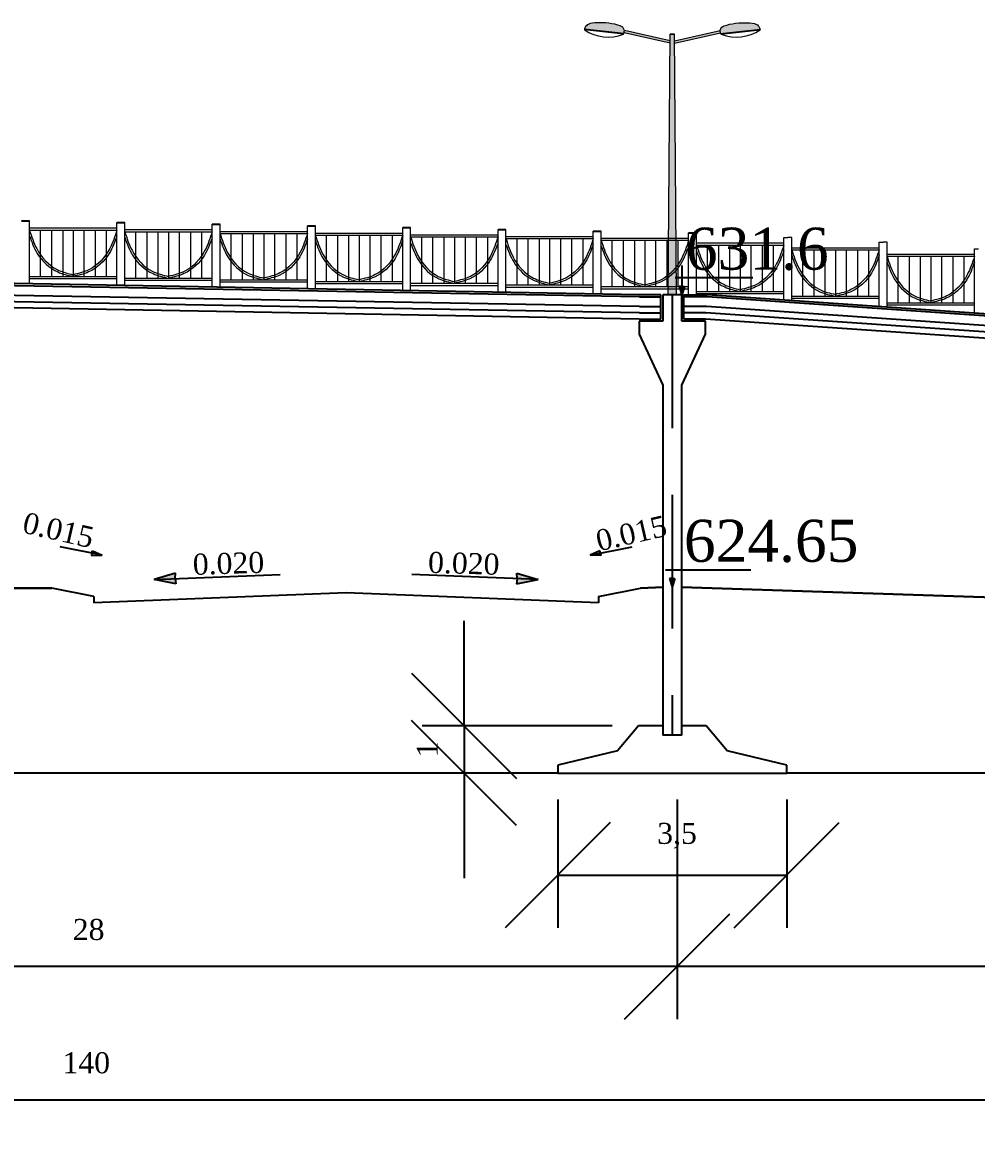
# Model space of a CAD drawing. Header units: millimetres. Extents: x -2123 to 34701, y -1286 to 835.
# Drawn here: x 228.68 to 251.38, y -378.75 to -351.87 of the extents above; entities that cross this region are included whole.
import ezdxf

# ---------------------------------------------------------------- set-up
doc = ezdxf.new("R2010")
doc.units = ezdxf.units.MM
doc.linetypes.add('невидимая2', pattern=[4.7625, 3.175, -1.5875])
doc.layers.get('0').update_dxf_attribs({"lineweight": 15})
doc.layers.add('дорога', color=126, linetype='Continuous', lineweight=25)
doc.layers.add('размери', color=250, linetype='Continuous')
doc.layers.add('розрізи', color=7, linetype='Continuous')
doc.styles.add('natasha', font='times.ttf', dxfattribs={"height": 2.5})
doc.styles.add('стиль2', font='times.ttf', dxfattribs={"height": 1})
doc.styles.add('стиль3', font='times.ttf', dxfattribs={"height": 0.5})
doc.dimstyles.new('Аннотативный$0', dxfattribs={"dimscale": 0, "dimtxt": 2.5, "dimasz": 2.5, "dimexe": 1.25, "dimexo": 0.625, "dimtad": 1, "dimtxsty": 'natasha', "dimblk": 'OBLIQUE', "dimcen": 2.5, "dimadec": 0, "dimazin": 0, "dimtfac": 1, "dimtmove": 0, "dimatfit": 3, "dimfxl": 1, "dimarcsym": 0})

# ---------------------------------------------------------------- blocks, each defined once
blk = doc.blocks.new('_Oblique')
at = {"color": 0, "linetype": 'ByBlock', "lineweight": -2}
blk.add_line((-0.5, -0.5), (0.5, 0.5), dxfattribs=at)
blk = doc.blocks.new('*D490')
at = {"layer": 'Defpoints', "color": 0, "transparency": 16777216}
for p in [(241.418, -369.725), (246.867, -369.725), (246.867, -372.153)]:
    blk.add_point(p, dxfattribs=at)
at = {"layer": 'розрізи', "color": 0, "lineweight": -2, "transparency": 16777216}
for p, q in [((241.418, -370.35), (241.418, -373.403)), ((246.867, -370.35), (246.867, -373.403)), ((241.418, -372.153), (246.867, -372.153))]:
    blk.add_line(p, q, dxfattribs=at)
at = {"layer": 'розрізи', "color": 0, "lineweight": -2, "transparency": 16777216, "xscale": 2.5, "yscale": 2.5, "zscale": 2.5, "rotation": 180}
blk.add_blockref('_Oblique', (241.418, -372.153), dxfattribs=at)
at = {"layer": 'розрізи', "color": 0, "lineweight": -2, "transparency": 16777216, "xscale": 2.5, "yscale": 2.5, "zscale": 2.5}
blk.add_blockref('_Oblique', (246.867, -372.153), dxfattribs=at)
at = {"layer": 'розрізи', "color": 0, "transparency": 16777216, "insert": (244.255, -371.217), "char_height": 0.5, "attachment_point": 5, "style": 'стиль3'}
blk.add_mtext('3,5', dxfattribs=at)
blk = doc.blocks.new('*D491')
at = {"layer": 'Defpoints', "color": 0, "transparency": 16777216}
for p in [(243.337, -368.6), (239.188, -369.725), (241.418, -369.725)]:
    blk.add_point(p, dxfattribs=at)
at = {"layer": 'розрізи', "color": 0, "lineweight": -2, "transparency": 16777216}
for p, q in [((239.188, -368.6), (239.188, -366.1)), ((242.712, -368.6), (238.188, -368.6)), ((239.188, -368.6), (239.188, -369.725)), ((240.793, -369.725), (238.188, -369.725)), ((239.188, -369.725), (239.188, -372.225))]:
    blk.add_line(p, q, dxfattribs=at)
at = {"layer": 'розрізи', "color": 0, "lineweight": -2, "transparency": 16777216, "xscale": 2.5, "yscale": 2.5, "zscale": 2.5}
for p, rotation in [((239.188, -368.6), 270), ((239.188, -369.725), 90)]:
    blk.add_blockref('_Oblique', p, dxfattribs=dict(at, rotation=rotation))
at = {"layer": 'розрізи', "color": 0, "transparency": 16777216, "insert": (238.313, -369.163), "char_height": 0.5, "attachment_point": 5, "rotation": 90, "style": 'стиль3'}
blk.add_mtext('1', dxfattribs=at)
blk = doc.blocks.new('*D493')
at = {"layer": 'Defpoints', "color": 0, "transparency": 16777216}
for p in [(244.255, -369.725), (272.255, -369.725), (244.255, -374.328)]:
    blk.add_point(p, dxfattribs=at)
at = {"layer": 'розрізи', "color": 0, "lineweight": -2, "transparency": 16777216}
for p, q in [((244.255, -370.35), (244.255, -375.578)), ((272.255, -370.35), (272.255, -375.578)), ((272.255, -374.328), (244.255, -374.328))]:
    blk.add_line(p, q, dxfattribs=at)
at = {"layer": 'розрізи', "color": 0, "lineweight": -2, "transparency": 16777216, "xscale": 2.5, "yscale": 2.5, "zscale": 2.5, "rotation": 180}
blk.add_blockref('_Oblique', (244.255, -374.328), dxfattribs=at)
at = {"layer": 'розрізи', "color": 0, "lineweight": -2, "transparency": 16777216, "xscale": 2.5, "yscale": 2.5, "zscale": 2.5}
blk.add_blockref('_Oblique', (272.255, -374.328), dxfattribs=at)
at = {"layer": 'розрізи', "color": 0, "transparency": 16777216, "insert": (258.03, -373.449), "char_height": 0.5, "attachment_point": 5, "style": 'стиль3'}
blk.add_mtext('28', dxfattribs=at)
blk = doc.blocks.new('*D494')
at = {"layer": 'Defpoints', "color": 0, "transparency": 16777216}
for p in [(216.255, -369.725), (244.255, -369.725), (216.255, -374.328)]:
    blk.add_point(p, dxfattribs=at)
at = {"layer": 'розрізи', "color": 0, "lineweight": -2, "transparency": 16777216}
for p, q in [((216.255, -370.35), (216.255, -375.578)), ((244.255, -370.35), (244.255, -375.578)), ((244.255, -374.328), (216.255, -374.328))]:
    blk.add_line(p, q, dxfattribs=at)
at = {"layer": 'розрізи', "color": 0, "lineweight": -2, "transparency": 16777216, "xscale": 2.5, "yscale": 2.5, "zscale": 2.5, "rotation": 180}
blk.add_blockref('_Oblique', (216.255, -374.328), dxfattribs=at)
at = {"layer": 'розрізи', "color": 0, "lineweight": -2, "transparency": 16777216, "xscale": 2.5, "yscale": 2.5, "zscale": 2.5}
blk.add_blockref('_Oblique', (244.255, -374.328), dxfattribs=at)
at = {"layer": 'розрізи', "color": 0, "transparency": 16777216, "insert": (230.255, -373.449), "char_height": 0.5, "attachment_point": 5, "style": 'стиль3'}
blk.add_mtext('28', dxfattribs=at)
blk = doc.blocks.new('*D500')
at = {"layer": 'Defpoints', "color": 0, "transparency": 16777216}
for p in [(160.255, -374.328), (300.143, -374.328), (300.143, -377.499)]:
    blk.add_point(p, dxfattribs=at)
at = {"layer": 'размери', "color": 0, "lineweight": -2, "transparency": 16777216}
for p, q in [((160.255, -374.953), (160.255, -378.749)), ((300.143, -374.953), (300.143, -378.749)), ((160.255, -377.499), (300.143, -377.499))]:
    blk.add_line(p, q, dxfattribs=at)
at = {"layer": 'размери', "color": 0, "lineweight": -2, "transparency": 16777216, "xscale": 2.5, "yscale": 2.5, "zscale": 2.5, "rotation": 180}
blk.add_blockref('_Oblique', (160.255, -377.499), dxfattribs=at)
at = {"layer": 'размери', "color": 0, "lineweight": -2, "transparency": 16777216, "xscale": 2.5, "yscale": 2.5, "zscale": 2.5}
blk.add_blockref('_Oblique', (300.143, -377.499), dxfattribs=at)
at = {"layer": 'размери', "color": 0, "transparency": 16777216, "insert": (230.199, -376.62), "char_height": 0.5, "attachment_point": 5, "style": 'стиль3'}
blk.add_mtext('140', dxfattribs=at)

msp = doc.modelspace()

# ---------------------------------------------------------------- hatches: boundary and pattern name
at = {"layer": 'дорога', "lineweight": 5}
h = msp.add_hatch(color=0, dxfattribs=at)
h.dxf.hatch_style = 2
h.paths.add_polyline_path([(244.242, -358.146), (244.043, -358.148), (244.042, -358.345), (244.244, -358.345)])
h.paths.add_polyline_path([(244.092, -352.146), (244.192, -352.146), (244.242, -358.146), (244.042, -358.146)])
edge = h.paths.add_edge_path()
edge.add_spline(control_points=[(245.292, -352.126), (245.285, -352.108), (245.282, -352.084), (245.281, -352.055)], knot_values=[411.134828, 411.134828, 411.134828, 411.134828, 430.443611, 430.443611, 430.443611, 430.443611], degree=3, periodic=0)
edge.add_spline(control_points=[(245.281, -352.055), (245.304, -351.984), (245.366, -351.937), (245.691, -351.869), (245.905, -351.872), (246.124, -351.877), (246.207, -351.959), (246.227, -352.015), (246.23, -352.026)], knot_values=[0, 0, 0, 0, 32.530138, 77.21019, 130.242015, 174.657331, 196.410436, 202.267979, 202.267979, 202.267979, 202.267979], degree=3, periodic=0)
edge.add_line((246.23, -352.026), (245.292, -352.126))
edge = h.paths.add_edge_path()
edge.add_spline(control_points=[(245.281, -352.055), (245.282, -352.077), (245.283, -352.095), (245.287, -352.11)], knot_values=[416.32852, 416.32852, 416.32852, 416.32852, 430.443611, 430.443611, 430.443611, 430.443611], degree=3, periodic=0)
edge.add_line((245.287, -352.11), (244.194, -352.362))
edge.add_line((244.194, -352.362), (244.193, -352.302))
edge.add_line((244.193, -352.302), (245.281, -352.055))
edge = h.paths.add_edge_path()
edge.add_spline(control_points=[(242.053, -352.026), (242.056, -352.015), (242.077, -351.959), (242.16, -351.877), (242.379, -351.872), (242.593, -351.869), (242.918, -351.937), (242.98, -351.984), (243.003, -352.055)], knot_values=[0, 0, 0, 0, 5.857543, 27.610648, 72.025964, 125.057789, 169.737841, 202.267979, 202.267979, 202.267979, 202.267979], degree=3, periodic=0)
edge.add_spline(control_points=[(243.003, -352.055), (243.002, -352.084), (242.999, -352.108), (242.992, -352.126)], knot_values=[411.134828, 411.134828, 411.134828, 411.134828, 430.443611, 430.443611, 430.443611, 430.443611], degree=3, periodic=0)
edge.add_line((242.992, -352.126), (242.053, -352.026))
edge = h.paths.add_edge_path()
edge.add_line((244.091, -352.302), (244.09, -352.362))
edge.add_line((244.09, -352.362), (242.997, -352.11))
edge.add_spline(control_points=[(242.997, -352.11), (243, -352.095), (243.002, -352.077), (243.003, -352.055)], knot_values=[416.32852, 416.32852, 416.32852, 416.32852, 430.443611, 430.443611, 430.443611, 430.443611], degree=3, periodic=0)
edge.add_line((243.003, -352.055), (244.091, -352.302))
at = {"layer": 'розрізи'}
h = msp.add_hatch(color=256, dxfattribs=at)
h.dxf.hatch_style = 1
h.paths.add_polyline_path([(244.43, -358.145), (244.368, -358.145), (244.368, -358.345)])
h.paths.add_polyline_path([(244.368, -358.145), (244.305, -358.145), (244.368, -358.345)])
h = msp.add_hatch(color=256, dxfattribs=at)
h.dxf.hatch_style = 1
h.paths.add_polyline_path([(230.334, -364.493), (230.321, -364.55), (230.579, -364.542)])
h.paths.add_polyline_path([(230.344, -364.435), (230.334, -364.493), (230.579, -364.542)])
h.paths.add_polyline_path([(232.316, -365.096), (231.816, -365.116), (232.328, -365.22)])
h.paths.add_polyline_path([(232.319, -364.971), (231.816, -365.116), (232.316, -365.096)])
h.paths.add_polyline_path([(240.447, -364.971), (240.449, -365.096), (240.949, -365.116)])
h.paths.add_polyline_path([(240.949, -365.116), (240.449, -365.096), (240.437, -365.22)])
h.paths.add_polyline_path([(242.421, -364.435), (242.187, -364.542), (242.432, -364.493)])
h.paths.add_polyline_path([(242.432, -364.493), (242.187, -364.542), (242.444, -364.55)])
h = msp.add_hatch(color=256, dxfattribs=at)
h.dxf.hatch_style = 1
h.paths.add_polyline_path([(244.205, -365.095), (244.143, -365.095), (244.143, -365.295)])
h.paths.add_polyline_path([(244.143, -365.095), (244.08, -365.095), (244.143, -365.295)])

# ---------------------------------------------------------------- linework, layer by layer
at = {"layer": 'дорога', "color": 0, "lineweight": 5}
for p, q in [((242.979, -352.145), (242.05, -352.042)), ((242.992, -352.126), (242.053, -352.026)), ((244.09, -352.362), (242.997, -352.11)), ((244.091, -352.302), (243.003, -352.055)), ((244.193, -352.302), (245.281, -352.055)), ((244.194, -352.362), (245.287, -352.11)), ((245.292, -352.126), (246.23, -352.026)), ((245.304, -352.145), (246.234, -352.042)), ((244.042, -358.345), (244.092, -352.146)), ((244.092, -352.146), (244.192, -352.146)), ((244.192, -352.146), (244.092, -352.146)), ((244.244, -358.345), (244.192, -352.146)), ((244.089, -352.531), (244.089, -352.531)), ((244.195, -352.531), (244.195, -352.531)), ((228.849, -358.085), (228.849, -356.585)), ((228.849, -358.085), (228.849, -356.585)), ((230.928, -358.126), (230.928, -356.626)), ((231.116, -358.126), (231.116, -356.626)), ((231.116, -358.126), (231.116, -356.626)), ((233.195, -358.166), (233.195, -356.666)), ((233.383, -358.166), (233.383, -356.666)), ((233.383, -358.166), (233.383, -356.666)), ((228.849, -356.755), (230.928, -356.755)), ((228.849, -356.805), (230.928, -356.805)), ((229.106, -356.805), (229.106, -357.908)), ((229.372, -356.805), (229.372, -357.908)), ((229.638, -356.805), (229.638, -357.908)), ((229.888, -356.805), (229.888, -357.908)), ((230.144, -356.805), (230.144, -357.908)), ((230.41, -356.805), (230.41, -357.908)), ((230.676, -356.805), (230.676, -357.908)), ((231.116, -356.795), (233.195, -356.795)), ((231.116, -356.845), (233.195, -356.845)), ((231.373, -356.845), (231.373, -357.949)), ((231.639, -356.845), (231.639, -357.949)), ((231.905, -356.845), (231.905, -357.949)), ((232.156, -356.845), (232.156, -357.949)), ((232.411, -356.845), (232.411, -357.949)), ((232.677, -356.845), (232.677, -357.949)), ((232.943, -356.845), (232.943, -357.949)), ((233.383, -356.836), (235.462, -356.836)), ((233.383, -356.886), (235.462, -356.886)), ((233.64, -356.886), (233.64, -357.989)), ((233.906, -356.886), (233.906, -357.989)), ((234.172, -356.886), (234.172, -357.989)), ((234.423, -356.886), (234.423, -357.989)), ((234.678, -356.886), (234.678, -357.989)), ((234.944, -356.886), (234.944, -357.989)), ((235.21, -356.886), (235.21, -357.989)), ((235.462, -358.207), (235.462, -356.707)), ((235.65, -358.207), (235.65, -356.707)), ((235.65, -358.207), (235.65, -356.707)), ((235.65, -356.876), (237.729, -356.876)), ((235.65, -356.926), (237.729, -356.926)), ((235.907, -356.926), (235.907, -358.03)), ((236.173, -356.926), (236.173, -358.03)), ((236.439, -356.926), (236.439, -358.03)), ((236.69, -356.926), (236.69, -358.03)), ((236.945, -356.926), (236.945, -358.03)), ((237.211, -356.926), (237.211, -358.03)), ((237.477, -356.926), (237.477, -358.03)), ((237.729, -358.247), (237.729, -356.747)), ((237.917, -358.247), (237.917, -356.747)), ((237.917, -358.247), (237.917, -356.747)), ((237.917, -356.917), (239.996, -356.917)), ((239.996, -358.288), (239.996, -356.788)), ((240.184, -358.288), (240.184, -356.788)), ((240.184, -358.288), (240.184, -356.788)), ((240.184, -356.958), (242.263, -356.958)), ((242.263, -358.328), (242.263, -356.828)), ((242.451, -358.328), (242.451, -356.828)), ((242.451, -358.328), (242.451, -356.828)), ((244.53, -358.345), (244.53, -356.869)), ((244.718, -358.345), (244.718, -356.869)), ((244.718, -358.345), (244.718, -356.869)), ((237.917, -356.967), (239.996, -356.967)), ((238.174, -356.967), (238.174, -358.07)), ((238.44, -356.967), (238.44, -358.07)), ((238.706, -356.967), (238.706, -358.07)), ((238.957, -356.967), (238.957, -358.07)), ((239.213, -356.967), (239.213, -358.07)), ((239.478, -356.967), (239.478, -358.07)), ((239.744, -356.967), (239.744, -358.07)), ((240.184, -357.008), (242.263, -357.008)), ((240.441, -357.008), (240.441, -358.111)), ((240.707, -357.008), (240.707, -358.111)), ((240.973, -357.008), (240.973, -358.111)), ((241.224, -357.008), (241.224, -358.111)), ((241.48, -357.008), (241.48, -358.111)), ((241.745, -357.008), (241.745, -358.111)), ((242.011, -357.008), (242.011, -358.111)), ((242.451, -356.998), (244.53, -356.998)), ((242.451, -357.048), (244.53, -357.048)), ((242.708, -357.048), (242.708, -358.151)), ((242.974, -357.048), (242.974, -358.151)), ((243.24, -357.048), (243.24, -358.151)), ((243.491, -357.048), (243.491, -358.151)), ((243.747, -357.048), (243.747, -358.151)), ((244.012, -357.048), (244.012, -358.151)), ((244.278, -357.048), (244.278, -358.151)), ((244.718, -357.112), (246.797, -357.112)), ((244.718, -357.162), (246.797, -357.162)), ((244.976, -357.162), (244.976, -358.265)), ((245.241, -357.162), (245.241, -358.265)), ((245.507, -357.162), (245.507, -358.265)), ((245.758, -357.162), (245.758, -358.265)), ((246.014, -357.162), (246.014, -358.265)), ((246.279, -357.162), (246.279, -358.265)), ((246.545, -357.162), (246.545, -358.265)), ((246.797, -358.47), (246.797, -356.982)), ((246.797, -356.982), (246.891, -356.982)), ((246.985, -356.982), (246.891, -356.982)), ((246.985, -356.982), (246.891, -356.982)), ((246.985, -358.482), (246.985, -356.982)), ((246.985, -357.225), (249.064, -357.225)), ((249.064, -358.625), (249.064, -357.096)), ((249.064, -357.096), (249.158, -357.096)), ((249.253, -357.096), (249.158, -357.096)), ((249.253, -357.096), (249.158, -357.096)), ((249.253, -358.638), (249.253, -357.096)), ((246.985, -357.275), (249.064, -357.275)), ((247.243, -357.275), (247.243, -358.378)), ((247.508, -357.275), (247.508, -358.378)), ((247.774, -357.275), (247.774, -358.378)), ((248.025, -357.275), (248.025, -358.378)), ((248.281, -357.275), (248.281, -358.378)), ((248.546, -357.275), (248.546, -358.378)), ((248.812, -357.275), (248.812, -358.378)), ((249.253, -357.38), (251.332, -357.38)), ((249.253, -357.43), (251.332, -357.43)), ((249.51, -357.43), (249.51, -358.534)), ((249.775, -357.43), (249.775, -358.534)), ((250.041, -357.43), (250.041, -358.534)), ((250.292, -357.43), (250.292, -358.534)), ((250.548, -357.43), (250.548, -358.534)), ((250.814, -357.43), (250.814, -358.534)), ((251.079, -357.43), (251.079, -358.534)), ((251.332, -358.78), (251.332, -357.251)), ((251.332, -357.251), (251.426, -357.251)), ((228.849, -357.908), (230.928, -357.908)), ((228.849, -357.958), (230.928, -357.958)), ((231.116, -357.949), (233.195, -357.949)), ((231.116, -357.999), (233.195, -357.999)), ((233.383, -357.989), (235.462, -357.989)), ((235.65, -358.03), (237.729, -358.03)), ((233.383, -358.039), (235.462, -358.039)), ((235.65, -358.08), (237.729, -358.08)), ((237.917, -358.07), (239.996, -358.07)), ((237.917, -358.12), (239.996, -358.12)), ((240.184, -358.111), (242.263, -358.111)), ((240.184, -358.161), (242.263, -358.161)), ((242.451, -358.151), (244.53, -358.151)), ((242.451, -358.201), (244.53, -358.201)), ((244.718, -358.265), (246.797, -358.265)), ((244.718, -358.315), (246.797, -358.315)), ((246.985, -358.378), (249.064, -358.378)), ((246.985, -358.428), (249.064, -358.428)), ((249.253, -358.534), (251.332, -358.534)), ((249.253, -358.584), (251.332, -358.584))]:
    msp.add_line(p, q, dxfattribs=at)
for centre, start, end in [((242.612, -351.212), 235.9191, 291.5235), ((245.672, -351.212), 248.4765, 304.0809)]:
    msp.add_arc(centre, 1.002, start, end, dxfattribs=at)
for points, knots in [([(243.003, -352.055), (242.98, -351.984), (242.918, -351.937), (242.593, -351.869), (242.379, -351.872), (242.16, -351.877), (242.073, -351.962), (242.052, -352.028), (242.05, -352.042)], [0, 0, 0, 0, 32.530138, 77.21019, 130.242015, 174.657331, 196.410436, 205.373259, 205.373259, 205.373259, 205.373259]), ([(242.979, -352.145), (242.98, -352.144), (242.997, -352.127), (243.001, -352.096), (243.003, -352.055)], [402.843137, 402.843137, 402.843137, 402.843137, 403.371236, 430.443611, 430.443611, 430.443611, 430.443611]), ([(245.281, -352.055), (245.304, -351.984), (245.366, -351.937), (245.691, -351.869), (245.905, -351.872), (246.124, -351.877), (246.21, -351.962), (246.232, -352.028), (246.234, -352.042)], [0, 0, 0, 0, 32.530138, 77.21019, 130.242015, 174.657331, 196.410436, 205.373259, 205.373259, 205.373259, 205.373259]), ([(245.304, -352.145), (245.304, -352.144), (245.287, -352.127), (245.282, -352.096), (245.281, -352.055)], [402.843137, 402.843137, 402.843137, 402.843137, 403.371236, 430.443611, 430.443611, 430.443611, 430.443611])]:
    msp.add_open_spline(points, degree=3, knots=knots, dxfattribs=at)
for points in [[(228.849, -356.805), (229.021, -357.247), (229.503, -357.744), (229.888, -357.867)], [(228.849, -356.943), (229.034, -357.362), (229.521, -357.802), (229.888, -357.908)], [(230.928, -356.805), (230.756, -357.247), (230.273, -357.744), (229.888, -357.867)], [(230.928, -356.943), (230.743, -357.362), (230.256, -357.802), (229.888, -357.908)], [(231.116, -356.845), (231.288, -357.287), (231.771, -357.785), (232.156, -357.907)], [(233.195, -356.845), (233.023, -357.287), (232.541, -357.785), (232.156, -357.907)], [(233.383, -356.886), (233.555, -357.328), (234.038, -357.826), (234.423, -357.948)], [(235.462, -356.886), (235.29, -357.328), (234.808, -357.826), (234.423, -357.948)], [(235.65, -356.926), (235.822, -357.368), (236.305, -357.866), (236.69, -357.988)], [(237.729, -356.926), (237.557, -357.368), (237.075, -357.866), (236.69, -357.988)], [(231.116, -356.984), (231.301, -357.402), (231.788, -357.842), (232.156, -357.949)], [(233.195, -356.984), (233.01, -357.402), (232.523, -357.842), (232.156, -357.949)], [(233.383, -357.024), (233.568, -357.443), (234.055, -357.883), (234.423, -357.989)], [(235.462, -357.024), (235.278, -357.443), (234.79, -357.883), (234.423, -357.989)], [(235.65, -357.065), (235.835, -357.483), (236.322, -357.923), (236.69, -358.03)], [(237.729, -357.065), (237.545, -357.483), (237.057, -357.923), (236.69, -358.03)], [(237.917, -356.967), (238.089, -357.409), (238.572, -357.907), (238.957, -358.029)], [(237.917, -357.105), (238.102, -357.524), (238.589, -357.964), (238.957, -358.07)], [(239.996, -356.967), (239.824, -357.409), (239.342, -357.907), (238.957, -358.029)], [(239.996, -357.105), (239.812, -357.524), (239.324, -357.964), (238.957, -358.07)], [(240.184, -357.008), (240.356, -357.45), (240.839, -357.947), (241.224, -358.07)], [(240.184, -357.146), (240.369, -357.564), (240.856, -358.005), (241.224, -358.111)], [(242.263, -357.008), (242.091, -357.45), (241.609, -357.947), (241.224, -358.07)], [(242.263, -357.146), (242.079, -357.564), (241.592, -358.005), (241.224, -358.111)], [(242.451, -357.048), (242.624, -357.49), (243.106, -357.988), (243.491, -358.11)], [(242.451, -357.186), (242.636, -357.605), (243.123, -358.045), (243.491, -358.151)], [(244.53, -357.048), (244.358, -357.49), (243.876, -357.988), (243.491, -358.11)], [(244.53, -357.186), (244.346, -357.605), (243.859, -358.045), (243.491, -358.151)], [(244.718, -357.162), (244.891, -357.604), (245.373, -358.101), (245.758, -358.224)], [(246.797, -357.162), (246.625, -357.604), (246.143, -358.101), (245.758, -358.224)], [(244.718, -357.3), (244.903, -357.718), (245.39, -358.159), (245.758, -358.265)], [(246.797, -357.3), (246.613, -357.718), (246.126, -358.159), (245.758, -358.265)], [(246.985, -357.275), (247.158, -357.717), (247.64, -358.215), (248.025, -358.337)], [(246.985, -357.413), (247.17, -357.832), (247.657, -358.272), (248.025, -358.378)], [(249.064, -357.275), (248.892, -357.717), (248.41, -358.215), (248.025, -358.337)], [(249.064, -357.413), (248.88, -357.832), (248.393, -358.272), (248.025, -358.378)], [(249.253, -357.43), (249.425, -357.872), (249.907, -358.37), (250.292, -358.492)], [(251.332, -357.43), (251.159, -357.872), (250.677, -358.37), (250.292, -358.492)], [(249.253, -357.568), (249.437, -357.987), (249.924, -358.427), (250.292, -358.534)], [(251.332, -357.568), (251.147, -357.987), (250.66, -358.427), (250.292, -358.534)]]:
    msp.add_spline(points, degree=3, dxfattribs=at)
at = {"layer": 'размери'}
for p, q in [((228.661, -356.585), (228.849, -356.585)), ((230.928, -356.626), (231.116, -356.626)), ((233.195, -356.666), (233.383, -356.666)), ((235.462, -356.707), (235.65, -356.707)), ((237.729, -356.747), (237.917, -356.747)), ((239.996, -356.788), (240.184, -356.788)), ((242.263, -356.828), (242.451, -356.828)), ((244.53, -356.869), (244.718, -356.869))]:
    msp.add_line(p, q, dxfattribs=at)
at = {"layer": 'розрізи', "linetype": 'невидимая2'}
for p, q in [((244.368, -357.645), (244.368, -358.345)), ((244.143, -358.345), (244.143, -368.825)), ((244.143, -364.595), (244.143, -365.295))]:
    msp.add_line(p, q, dxfattribs=at)
at = {"layer": 'розрізи'}
for p, q in [((243.366, -358.345), (216.941, -357.872)), ((243.366, -358.395), (216.941, -357.922)), ((244.208, -357.935), (246.06, -357.935)), ((243.359, -358.775), (216.934, -358.302)), ((243.361, -358.625), (216.936, -358.152)), ((244.368, -358.145), (244.305, -358.145)), ((244.305, -358.145), (244.368, -358.345)), ((244.368, -358.145), (244.43, -358.145)), ((244.43, -358.145), (244.368, -358.345)), ((243.355, -358.923), (216.93, -358.45)), ((243.868, -358.345), (243.366, -358.345)), ((243.366, -358.395), (243.868, -358.395)), ((244.368, -358.345), (243.918, -358.345)), ((244.418, -358.345), (244.973, -358.345)), ((244.97, -358.395), (244.418, -358.395)), ((271.395, -360.203), (244.97, -358.395)), ((271.398, -360.153), (244.973, -358.345)), ((243.359, -358.775), (243.868, -358.775)), ((243.361, -358.625), (243.868, -358.625)), ((244.954, -358.624), (244.418, -358.624)), ((244.944, -358.774), (244.418, -358.774)), ((271.369, -360.582), (244.944, -358.774)), ((271.379, -360.433), (244.954, -358.624)), ((271.355, -360.731), (244.93, -358.923)), ((230.579, -364.542), (229.579, -364.342)), ((230.334, -364.493), (230.344, -364.435)), ((230.344, -364.435), (230.579, -364.542)), ((242.187, -364.542), (243.187, -364.342)), ((242.421, -364.435), (242.187, -364.542)), ((242.432, -364.493), (242.421, -364.435)), ((230.334, -364.493), (230.321, -364.55)), ((230.321, -364.55), (230.579, -364.542)), ((242.444, -364.55), (242.187, -364.542)), ((242.432, -364.493), (242.444, -364.55)), ((232.319, -364.971), (231.816, -365.116)), ((231.816, -365.116), (234.816, -364.997)), ((232.316, -365.096), (232.319, -364.971)), ((240.949, -365.116), (237.949, -364.997)), ((240.449, -365.096), (240.447, -364.971)), ((240.447, -364.971), (240.949, -365.116)), ((243.983, -364.885), (246.01, -364.885)), ((232.328, -365.22), (231.816, -365.116)), ((232.316, -365.096), (232.328, -365.22)), ((240.449, -365.096), (240.437, -365.22)), ((240.437, -365.22), (240.949, -365.116)), ((244.143, -365.095), (244.08, -365.095)), ((244.08, -365.095), (244.143, -365.295)), ((244.143, -365.095), (244.205, -365.095)), ((244.205, -365.095), (244.143, -365.295)), ((230.383, -365.522), (229.383, -365.322)), ((236.383, -365.436), (230.383, -365.672)), ((230.383, -365.522), (230.383, -365.672)), ((242.383, -365.672), (236.383, -365.436)), ((242.383, -365.522), (243.383, -365.322)), ((242.383, -365.522), (242.383, -365.672)), ((241.418, -369.725), (218.867, -369.725)), ((269.418, -369.725), (246.867, -369.725))]:
    msp.add_line(p, q, dxfattribs=at)
at = {"layer": 'розрізи', "color": 7}
for p, q in [((243.868, -358.923), (243.868, -358.345)), ((243.918, -358.345), (243.918, -358.973)), ((244.368, -358.973), (244.368, -358.345)), ((244.418, -358.923), (244.418, -358.345)), ((243.355, -358.923), (243.868, -358.923)), ((243.918, -358.973), (243.355, -358.973)), ((243.355, -358.973), (243.355, -359.285)), ((244.93, -358.973), (244.368, -358.973)), ((244.93, -358.923), (244.418, -358.923)), ((244.93, -359.285), (244.93, -358.973)), ((243.355, -359.285), (243.918, -360.499)), ((244.368, -360.499), (244.93, -359.285)), ((243.918, -360.499), (243.918, -368.825)), ((244.368, -368.825), (244.368, -360.499)), ((243.337, -368.6), (242.837, -369.194)), ((243.918, -368.6), (243.337, -368.6)), ((244.948, -368.6), (244.368, -368.6)), ((245.448, -369.194), (244.948, -368.6)), ((244.368, -368.825), (243.918, -368.825)), ((242.837, -369.194), (241.418, -369.532)), ((246.867, -369.532), (245.448, -369.194)), ((241.418, -369.532), (241.418, -369.725)), ((246.867, -369.725), (246.867, -369.532)), ((241.418, -369.725), (246.867, -369.725))]:
    msp.add_line(p, q, dxfattribs=at)
at = {"layer": 'розрізи', "color": 7, "lineweight": 20}
msp.add_line((244.368, -358.973), (244.93, -358.973), dxfattribs=at)
at = {"layer": 'розрізи', "lineweight": 30}
for p, q in [((229.383, -365.322), (216.368, -365.322)), ((243.918, -365.303), (243.383, -365.322)), ((254.913, -365.653), (244.368, -365.302))]:
    msp.add_line(p, q, dxfattribs=at)

# ---------------------------------------------------------------- texts
at = {"layer": 'розрізи', "char_height": 1, "attachment_point": 1, "style": 'стиль3'}
for s, insert in [('631.6', (244.467, -356.747)), ('624.65', (244.419, -363.697))]:
    msp.add_mtext_dynamic_manual_height_columns(s, width=4.53896, gutter_width=2.5, heights=[0], dxfattribs=dict(at, insert=insert))
at = {"layer": 'розрізи', "char_height": 0.5, "style": 'стиль2'}
for s, insert, attachment_point, rotation in [('0.015', (230.42, -363.889), 3, 347.044), ('0.015', (242.283, -363.964), 1, 12.956), ('0.020', (232.726, -364.509), 1, 1.744), ('0.020', (240.039, -364.509), 3, 358.256)]:
    msp.add_mtext_dynamic_manual_height_columns(s, width=2.1346, gutter_width=5, heights=[0], dxfattribs=dict(at, insert=insert, attachment_point=attachment_point, rotation=rotation))

# ---------------------------------------------------------------- dimensions: what is measured, and where the dimension line sits
at = {"layer": 'размери'}
dim = msp.add_linear_dim(base=(300.143, -377.499), p1=(160.255, -374.328), p2=(300.143, -374.328), text='140', dimstyle='Аннотативный$0', override={"dimtxsty": 'стиль3'}, dxfattribs=at)
dim.commit()
dim.dimension.update_dxf_attribs({"geometry": '*D500', "text_midpoint": (230.199, -376.62)})
at = {"layer": 'розрізи'}
dim = msp.add_linear_dim(base=(239.188, -369.725), p1=(243.337, -368.6), p2=(241.418, -369.725), angle=90, text='1', dimstyle='Аннотативный$0', override={"dimexe": 1, "dimtxsty": 'стиль3'}, dxfattribs=at)
dim.commit()
dim.dimension.update_dxf_attribs({"geometry": '*D491', "text_midpoint": (239.188, -369.163), "dimtype": 160})
for base, p1, p2, picture, middle in [((216.255, -374.328), (244.255, -369.725), (216.255, -369.725), '*D494', (230.255, -374.328)), ((244.255, -374.328), (272.255, -369.725), (244.255, -369.725), '*D493', (258.03, -374.328))]:
    dim = msp.add_linear_dim(base=base, p1=p1, p2=p2, dimstyle='Аннотативный$0', override={"dimtxsty": 'стиль3'}, dxfattribs=at)
    dim.commit()
    dim.dimension.update_dxf_attribs({"geometry": picture, "text_midpoint": middle, "dimtype": 160})
dim = msp.add_linear_dim(base=(246.867, -372.153), p1=(241.418, -369.725), p2=(246.867, -369.725), text='3,5', dimstyle='Аннотативный$0', override={"dimtxsty": 'стиль3'}, dxfattribs=at)
dim.commit()
dim.dimension.update_dxf_attribs({"geometry": '*D490', "text_midpoint": (244.255, -372.153), "dimtype": 160})

doc.saveas('drawing.dxf')
